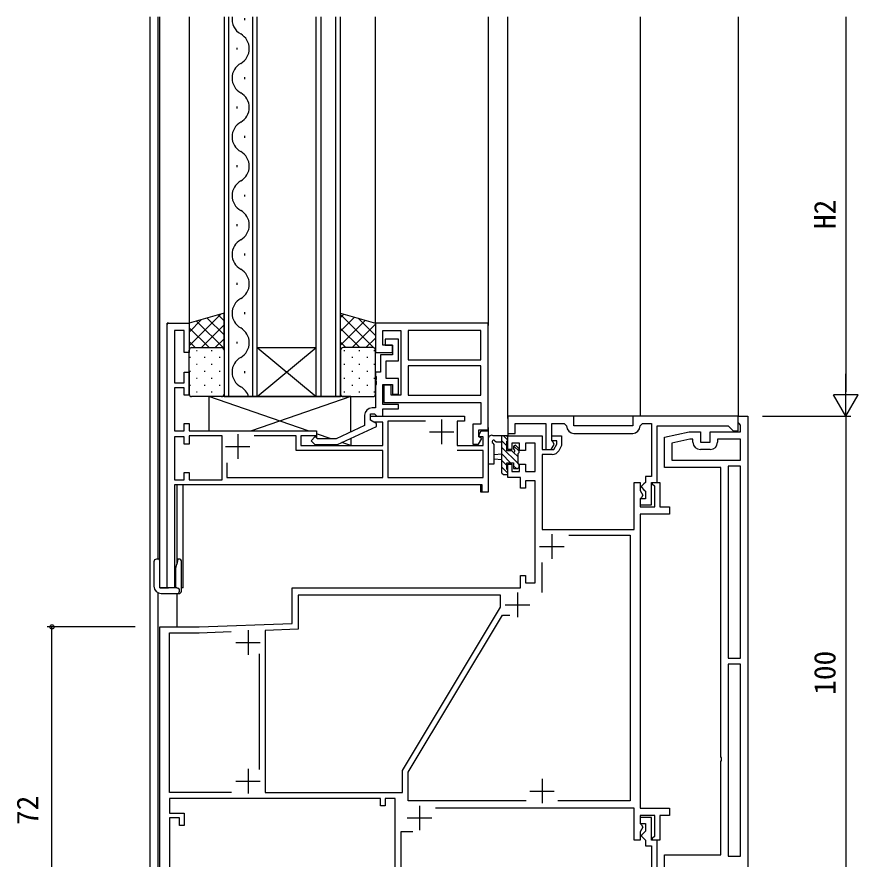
# Model space of a CAD drawing. Units: millimetres, scale not verified. Extents: x -437 to 438, y -681 to 679.
# Drawn here: x -242.1 to -70.4, y -193.2 to -21.3 of the extents above; entities that cross this region are included whole.
import ezdxf
from ezdxf.enums import TextEntityAlignment as Align

# ---------------------------------------------------------------- set-up
doc = ezdxf.new("R2010")
doc.units = ezdxf.units.MM
doc.header["$LTSCALE"] = 4
for name, color, linetype in [('0-2_YKK_11', 7, 'Continuous'), ('0-3_YKK_12', 2, 'Continuous'), ('0-4_YKK_13', 4, 'Continuous'), ('0-6_YKK_D', 6, 'Continuous')]:
    doc.layers.add(name, color=color, linetype=linetype)
doc.styles.add('ＭＳ ゴシック', font='')
doc.styles.get('ＭＳ ゴシック').set_extended_font_data('MS Gothic')

msp = doc.modelspace()

# ---------------------------------------------------------------- linework, layer by layer
at = {"layer": '0-2_YKK_11'}
for p, q in [((-155.386, -103.48), (-155.386, -108.48)), ((-196.986, -106.48), (-196.986, -111.48)), ((-157.886, -105.98), (-152.886, -105.98)), ((-128.386, -106.28), (-116.386, -106.28)), ((-199.486, -108.98), (-194.486, -108.98)), ((-100.586, -109.58), (-102.586, -109.58)), ((-132.886, -126.88), (-132.886, -131.88)), ((-135.386, -129.38), (-130.386, -129.38)), ((-134.886, -138.78), (-134.886, -132.653)), ((-139.886, -138.78), (-139.886, -143.78)), ((-142.386, -141.28), (-137.386, -141.28)), ((-194.886, -146.48), (-194.886, -151.48)), ((-197.386, -148.98), (-192.386, -148.98)), ((-192.586, -151.312), (-192.586, -174.88)), ((-194.886, -174.78), (-194.886, -179.78)), ((-134.886, -176.78), (-134.886, -181.78)), ((-197.386, -177.28), (-192.386, -177.28)), ((-137.386, -179.28), (-132.386, -179.28)), ((-159.886, -182.28), (-159.886, -187.28)), ((-162.386, -184.78), (-157.386, -184.78))]:
    msp.add_line(p, q, dxfattribs=at)
for points in [[(-147.086, -116.78), (-209.886, -116.78), (-209.886, -137.78), (-211.386, -137.78), (-211.386, -83.78), (-206.886, -83.78), (-206.886, -89.78), (-207.886, -89.78), (-207.886, -85.28), (-209.886, -85.28), (-209.886, -95.98), (-207.886, -95.98), (-207.886, -93.78), (-206.886, -93.78), (-206.886, -98.48), (-207.886, -98.48), (-207.886, -96.98), (-209.886, -96.98), (-209.886, -105.78), (-207.886, -105.78), (-207.886, -104.28), (-206.886, -104.28), (-206.886, -105.78), (-180.886, -105.78), (-180.886, -106.78), (-184.086, -106.78), (-184.086, -108.78), (-167.386, -108.78), (-167.386, -103.98), (-169.193, -103.98), (-169.886, -103.58), (-169.886, -102.78), (-150.686, -102.78), (-150.686, -103.78), (-152.186, -103.78), (-152.186, -108.78), (-146.886, -108.78), (-146.886, -106.98), (-147.612, -106.98), (-147.809, -106.64)], [(-176.636, -108.58), (-168.686, -104.873), (-168.686, -104.273), (-169.886, -103.58), (-169.886, -102.28), (-169.086, -102.28), (-168.886, -102.48), (-168.586, -102.78), (-167.386, -102.78), (-167.386, -101.28), (-164.186, -101.28), (-164.186, -100.38), (-167.386, -100.38), (-167.386, -96.28), (-165.386, -96.28), (-165.386, -98.28), (-164.186, -98.28), (-164.186, -95.08), (-166.686, -95.08), (-166.686, -91.48), (-164.186, -91.48), (-164.186, -87.08), (-166.886, -87.08), (-166.886, -88.28), (-165.386, -88.28), (-165.386, -90.28), (-167.886, -90.28), (-167.886, -93.78), (-168.886, -93.78), (-168.886, -94.522), (-168.766, -94.705), (-168.766, -95.255), (-168.886, -95.439), (-168.886, -95.522), (-168.766, -95.705), (-168.766, -96.255), (-168.886, -96.439), (-168.886, -101.08), (-169.586, -101.08)], [(-171.086, -102.58), (-171.086, -104.668), (-176.902, -107.38), (-180.737, -107.38), (-181.161, -106.956), (-182.01, -107.805), (-181.234, -108.58), (-176.636, -108.58)], [(-94.886, -102.78), (-116.386, -102.78), (-116.386, -104.78), (-128.386, -104.78), (-128.386, -102.78), (-141.886, -102.78), (-141.886, -106.28), (-140.386, -106.28), (-140.386, -104.28), (-134.086, -104.28), (-134.086, -109.58), (-133.034, -109.58), (-132.426, -108.526), (-132.636, -108.08), (-132.886, -107.785), (-132.886, -104.28), (-130.386, -104.28), (-129.886, -104.78)], [(-114.886, -104.78), (-114.386, -104.28), (-112.586, -104.28), (-112.586, -115.08), (-113.786, -115.08), (-113.786, -116.28), (-114.086, -116.58), (-114.586, -117.08), (-114.586, -117.28), (-114.086, -117.78), (-113.786, -118.08), (-113.786, -119.68), (-114.886, -119.68), (-114.886, -120.88), (-112.586, -120.88), (-112.586, -116.28), (-111.386, -116.28), (-111.386, -104.78), (-96.886, -104.78), (-96.386, -105.28), (-95.886, -105.78), (-94.886, -105.78), (-94.886, -102.78)], [(-109.886, -198.518), (-109.886, -192.28), (-98.386, -192.28), (-98.386, -173.239), (-98.266, -173.055), (-98.266, -172.505), (-98.386, -172.322), (-98.386, -113.28), (-109.886, -113.28), (-109.886, -107.043), (-104.886, -105.98), (-102.586, -105.98), (-102.586, -108.08), (-100.586, -108.08), (-100.586, -105.98), (-94.386, -105.98), (-94.386, -104.58), (-94.686, -104.28), (-94.886, -104.08), (-94.886, -102.78), (-92.886, -102.78), (-92.886, -202.78)], [(-158.672, -103.78), (-166.386, -103.78), (-166.386, -115.28), (-146.886, -115.28), (-146.886, -109.78), (-152.186, -109.78)], [(-147.809, -106.64), (-147.312, -105.78), (-145.886, -105.78), (-145.886, -118.28), (-147.086, -118.28), (-147.086, -116.78)], [(-212.886, -217.78), (-212.886, -145.78), (-204.886, -145.78), (-185.886, -145.117), (-185.886, -137.78), (-139.286, -137.78), (-139.286, -135.28), (-138.286, -135.28), (-138.286, -136.78), (-136.286, -136.78), (-136.286, -115.98), (-138.286, -115.98), (-138.286, -117.48), (-139.286, -117.48), (-139.286, -115.28), (-141.886, -115.28), (-141.886, -112.58), (-141.086, -112.58), (-141.086, -114.08), (-139.486, -114.08), (-139.486, -112.58), (-138.286, -112.58), (-138.286, -114.08), (-136.286, -114.08), (-136.286, -108.28), (-138.286, -108.28), (-138.286, -109.78), (-139.486, -109.78), (-139.486, -108.28), (-141.086, -108.28)], [(-199.186, -112.316), (-199.186, -115.28), (-167.386, -115.28), (-167.386, -109.78), (-185.086, -109.78), (-185.086, -106.78), (-193.649, -106.78)], [(-141.086, -108.28), (-141.086, -109.58), (-141.886, -109.58), (-141.886, -106.78), (-134.886, -106.78), (-134.886, -109.58), (-132.502, -109.58), (-131.886, -108.512), (-131.886, -107.78), (-132.886, -107.78), (-132.886, -106.78), (-130.886, -106.78), (-130.886, -108.78), (-131.492, -109.83)], [(-108.386, -111.78), (-94.386, -111.78), (-94.386, -107.48), (-99.086, -107.48), (-99.086, -108.08)], [(-104.086, -108.08), (-104.086, -107.48), (-104.728, -107.48), (-108.386, -108.258), (-108.386, -111.78)], [(-132.791, -110.58), (-134.886, -110.58), (-134.886, -125.88), (-116.086, -125.88), (-116.086, -116.28), (-114.886, -116.28), (-114.886, -117.961), (-114.326, -118.93), (-114.586, -119.38), (-114.886, -119.68), (-114.886, -121.28), (-111.886, -121.28), (-111.886, -117.042), (-112.426, -116.73), (-112.305, -116.28), (-110.886, -116.28), (-110.886, -121.28), (-108.886, -121.28), (-108.886, -122.78), (-114.886, -122.78), (-114.886, -182.78), (-108.886, -182.78), (-108.886, -184.28), (-110.886, -184.28), (-110.886, -189.28), (-112.305, -189.28), (-112.426, -188.83), (-111.886, -188.518), (-111.886, -184.28), (-114.886, -184.28), (-114.886, -185.88), (-114.586, -186.18), (-114.326, -186.63), (-114.886, -187.6), (-114.886, -189.28), (-116.086, -189.28), (-116.086, -182.78), (-156.613, -182.78)], [(-129.439, -127.08), (-116.886, -127.08), (-116.886, -181.28), (-131.661, -181.28)], [(-138.111, -181.28), (-162.186, -181.28), (-162.186, -175.413), (-142.947, -143.38), (-141.436, -143.38)], [(-198.284, -179.58), (-210.886, -179.58), (-210.886, -146.98), (-204.865, -146.98), (-198.34, -146.752)], [(-164.886, -201.58), (-164.886, -180.78), (-166.886, -180.78), (-166.886, -182.28), (-167.886, -182.28), (-167.886, -180.78), (-210.886, -180.78), (-210.886, -183.78), (-207.886, -183.78), (-207.886, -186.28), (-208.886, -186.28), (-208.886, -184.78), (-210.886, -184.78), (-210.886, -205.58)], [(-111.386, -200.78), (-111.386, -189.28), (-112.586, -189.28), (-112.586, -184.68), (-114.886, -184.68), (-114.886, -185.88), (-113.786, -185.88), (-113.786, -187.48), (-114.086, -187.78), (-114.586, -188.28), (-114.586, -188.48), (-114.086, -188.98), (-113.786, -189.28), (-113.786, -190.48), (-112.586, -190.48), (-112.586, -197.78)], [(-161.282, -187.58), (-163.686, -187.58), (-163.686, -214.48)]]:
    msp.add_lwpolyline(points, dxfattribs=at)
for points in [[(-145.886, -83.78), (-168.886, -83.78), (-168.886, -89.78), (-165.386, -89.78), (-165.386, -88.28), (-167.386, -88.28), (-167.386, -85.28), (-163.686, -85.28), (-163.686, -98.48), (-165.686, -98.48), (-165.686, -96.48), (-167.186, -96.48), (-167.186, -99.98), (-147.386, -99.98), (-147.386, -104.38), (-148.986, -104.38), (-148.986, -108.48), (-147.839, -108.48), (-147.176, -107.332), (-147.786, -106.98), (-147.786, -105.58), (-145.886, -105.58)], [(-147.386, -85.28), (-162.186, -85.28), (-162.186, -91.28), (-147.386, -91.28)], [(-147.386, -92.48), (-162.186, -92.48), (-162.186, -98.48), (-147.386, -98.48)], [(-200.186, -115.78), (-200.186, -106.78), (-206.886, -106.78), (-206.886, -108.48), (-207.886, -108.48), (-207.886, -106.98), (-209.886, -106.98), (-209.886, -115.78), (-207.886, -115.78), (-207.886, -114.28), (-206.886, -114.28), (-206.886, -115.78)], [(-96.886, -112.98), (-96.886, -152.18), (-94.386, -152.18), (-94.386, -112.98)], [(-143.386, -139.28), (-184.686, -139.28), (-184.686, -146.276), (-191.386, -146.51), (-191.386, -179.58), (-163.386, -179.58), (-163.386, -175.08), (-143.386, -141.78)], [(-96.886, -153.38), (-96.886, -192.58), (-94.386, -192.58), (-94.386, -153.38)]]:
    msp.add_lwpolyline(points, close=True, dxfattribs=at)
for centre, start, end in [((-169.586, -102.58), 90.00001, 179.99999), ((-128.386, -104.78), 180.00002, 270), ((-116.386, -104.78), 270, 0), ((-102.586, -108.08), 180.00001, 269.99999), ((-100.586, -108.08), 270.00001, 359.99999), ((-132.791, -109.08), 269.99999, 330.00001)]:
    msp.add_arc(centre, 1.5, start, end, dxfattribs=at)
at = {"layer": '0-3_YKK_12'}
for p, q in [((-214.886, -286.779), (-214.886, -21.283)), ((-213.286, -21.283), (-213.286, -131.941)), ((-212.886, -137.78), (-212.886, -21.283)), ((-206.886, -21.283), (-206.886, -83.78)), ((-198.786, -98.78), (-198.786, -21.283)), ((-195.626, -21.58), (-195.626, -21.98)), ((-193.986, -21.283), (-193.986, -98.78)), ((-192.986, -98.78), (-192.986, -21.283)), ((-180.986, -98.78), (-180.986, -21.283)), ((-179.986, -98.78), (-179.986, -21.283)), ((-176.986, -98.78), (-176.986, -21.283)), ((-168.886, -83.78), (-168.886, -21.283)), ((-145.886, -21.283), (-145.886, -84.28)), ((-141.886, -103.28), (-141.886, -21.283)), ((-114.886, -21.283), (-114.886, -102.78)), ((-197.146, -27.58), (-197.146, -27.98)), ((-195.626, -33.58), (-195.626, -33.98)), ((-197.146, -39.58), (-197.146, -39.98)), ((-195.626, -45.58), (-195.626, -45.98)), ((-197.146, -51.58), (-197.146, -51.98)), ((-195.626, -57.58), (-195.626, -57.98)), ((-197.146, -63.58), (-197.146, -63.98)), ((-195.626, -69.58), (-195.626, -69.98)), ((-197.146, -75.58), (-197.146, -75.98)), ((-195.626, -81.58), (-195.626, -81.98)), ((-207.386, -83.78), (-206.886, -83.78)), ((-197.146, -87.58), (-197.146, -87.98)), ((-192.986, -88.78), (-180.986, -88.78)), ((-192.986, -88.78), (-180.986, -98.78)), ((-192.986, -98.78), (-180.986, -88.78)), ((-195.626, -93.58), (-195.626, -93.98)), ((-141.386, -102.78), (-141.886, -102.78)), ((-115.886, -102.78), (-128.886, -102.78)), ((-141.886, -104.78), (-141.886, -106.78)), ((-145.886, -105.08), (-145.886, -106.08)), ((-145.886, -106.78), (-145.686, -106.78)), ((-142.186, -106.78), (-141.886, -106.78)), ((-209.386, -116.78), (-209.386, -132.78)), ((-208.086, -137.78), (-208.086, -116.78)), ((-147.386, -118.28), (-147.386, -116.78)), ((-146.786, -118.28), (-147.386, -118.28)), ((-213.286, -138.807), (-213.286, -286.779)), ((-212.886, -137.78), (-211.086, -137.78)), ((-209.686, -137.78), (-210.186, -137.78)), ((-209.386, -138.98), (-209.386, -145.78)), ((-208.086, -137.78), (-208.486, -137.78))]:
    msp.add_line(p, q, dxfattribs=at)
for points in [[(-199.786, -21.283), (-199.786, -98.78), (-192.986, -98.78), (-192.986, -21.283)], [(-192.986, -98.78), (-175.986, -98.78), (-175.986, -21.283)], [(-94.886, -21.283), (-94.886, -102.78), (-95.386, -102.78)], [(-211.086, -83.78), (-211.386, -83.78), (-211.386, -84.08)], [(-145.886, -117.98), (-145.886, -118.28), (-146.186, -118.28)]]:
    msp.add_lwpolyline(points, dxfattribs=at)
for centre, start, end in [((-194.709, -21.78), 171.68469, 240.79746), ((-198.062, -27.78), 299.20254, 60.79746), ((-194.709, -33.78), 119.20254, 240.79746), ((-198.062, -39.78), 299.20254, 60.79746), ((-194.709, -45.78), 119.20254, 240.79746), ((-198.062, -51.78), 299.20254, 60.79746), ((-194.709, -57.78), 119.20254, 240.79746), ((-198.062, -63.78), 299.20254, 60.79746), ((-194.709, -69.78), 119.20254, 240.79746), ((-198.062, -75.78), 299.20254, 60.79746), ((-194.709, -81.78), 119.20254, 240.79746), ((-198.062, -87.78), 299.20254, 60.79746), ((-194.709, -93.78), 119.20254, 240.79746), ((-198.062, -99.78), 16.91585, 60.79746)]:
    msp.add_arc(centre, 3.437, start, end, dxfattribs=at)
at = {"layer": '0-4_YKK_13'}
for p, q in [((-206.886, -88.434), (-200.407, -81.955)), ((-199.786, -83.334), (-200.998, -82.122)), ((-175.986, -82.619), (-175.332, -81.965)), ((-169.231, -88.805), (-175.986, -82.05)), ((-206.886, -85.606), (-204.344, -83.064)), ((-206.886, -83.78), (-206.886, -89.28)), ((-199.786, -88.991), (-205.412, -83.365)), ((-204.403, -88.78), (-199.786, -84.163)), ((-199.786, -86.163), (-203.205, -82.743)), ((-175.986, -85.447), (-173.125, -82.586)), ((-175.986, -88.275), (-170.918, -83.208)), ((-173.662, -88.78), (-168.886, -84.004)), ((-168.886, -86.322), (-172.423, -82.784)), ((-168.886, -83.78), (-168.886, -89.28)), ((-202.825, -88.78), (-206.886, -84.72)), ((-172.084, -88.78), (-175.986, -84.878)), ((-205.653, -88.78), (-206.886, -87.548)), ((-201.575, -88.78), (-199.786, -86.991)), ((-170.834, -88.78), (-168.886, -86.832)), ((-206.886, -98.28), (-206.886, -89.28)), ((-206.386, -88.78), (-200.286, -88.78)), ((-205.431, -89.345), (-205.231, -89.345)), ((-202.401, -89.345), (-202.201, -89.345)), ((-199.786, -89.28), (-199.786, -98.28)), ((-174.912, -88.78), (-175.986, -87.707)), ((-175.986, -89.28), (-175.986, -98.28)), ((-169.386, -88.78), (-175.486, -88.78)), ((-175.301, -89.345), (-175.101, -89.345)), ((-172.271, -89.345), (-172.071, -89.345)), ((-169.241, -89.345), (-169.041, -89.345)), ((-168.886, -89.15), (-168.91, -89.125)), ((-168.886, -98.28), (-168.886, -89.28)), ((-206.846, -90.76), (-206.646, -90.76)), ((-203.816, -90.76), (-203.616, -90.76)), ((-200.786, -90.76), (-200.586, -90.76)), ((-173.686, -90.76), (-173.486, -90.76)), ((-170.656, -90.76), (-170.456, -90.76)), ((-205.431, -92.175), (-205.231, -92.175)), ((-202.401, -92.175), (-202.201, -92.175)), ((-175.301, -92.175), (-175.101, -92.175)), ((-172.271, -92.175), (-172.071, -92.175)), ((-169.241, -92.175), (-169.041, -92.175)), ((-206.846, -93.59), (-206.646, -93.59)), ((-203.816, -93.59), (-203.616, -93.59)), ((-200.786, -93.59), (-200.586, -93.59)), ((-173.686, -93.59), (-173.486, -93.59)), ((-170.656, -93.59), (-170.456, -93.59)), ((-205.431, -95.005), (-205.231, -95.005)), ((-202.401, -95.005), (-202.201, -95.005)), ((-175.301, -95.005), (-175.101, -95.005)), ((-172.271, -95.005), (-172.071, -95.005)), ((-169.241, -95.005), (-169.041, -95.005)), ((-206.846, -96.42), (-206.646, -96.42)), ((-205.431, -97.835), (-205.231, -97.835)), ((-203.816, -96.42), (-203.616, -96.42)), ((-202.401, -97.835), (-202.201, -97.835)), ((-200.786, -96.42), (-200.586, -96.42)), ((-175.301, -97.835), (-175.101, -97.835)), ((-173.686, -96.42), (-173.486, -96.42)), ((-172.271, -97.835), (-172.071, -97.835)), ((-170.656, -96.42), (-170.456, -96.42)), ((-169.241, -97.835), (-169.041, -97.835)), ((-200.286, -98.78), (-206.386, -98.78)), ((-182.586, -105.78), (-202.886, -98.78)), ((-175.486, -98.78), (-169.386, -98.78)), ((-177.946, -107.38), (-180.886, -106.367)), ((-173.886, -107.298), (-173.886, -108.78)), ((-143.086, -114.38), (-143.086, -106.78)), ((-142.086, -108.797), (-143.086, -107.797)), ((-141.886, -107.65), (-142.755, -106.78)), ((-142.086, -109.88), (-142.086, -107.88)), ((-139.786, -112.444), (-143.086, -109.144)), ((-139.586, -109.95), (-140.63, -108.906)), ((-141.296, -112.28), (-143.086, -110.491)), ((-139.786, -111.097), (-140.765, -110.117)), ((-139.786, -110.38), (-139.586, -110.18)), ((-142.086, -112.838), (-143.086, -111.838)), ((-141.886, -114.385), (-143.086, -113.185)), ((-140.096, -113.48), (-140.686, -112.891)), ((-139.886, -113.48), (-139.586, -113.18)), ((-139.59, -112.64), (-139.745, -112.485)), ((-213.186, -131.98), (-213.586, -131.98)), ((-208.486, -132.98), (-208.486, -132.28)), ((-214.086, -132.48), (-214.086, -137.48)), ((-209.686, -133.98), (-209.436, -132.98)), ((-209.686, -133.98), (-209.686, -137.836)), ((-208.486, -138.48), (-208.486, -132.98)), ((-209.38, -137.842), (-212.886, -137.78)), ((-212.586, -138.98), (-209.386, -138.98)), ((-209.386, -138.98), (-208.986, -138.98)), ((-209.38, -137.842), (-209.18, -137.845)), ((-208.886, -138.48), (-208.886, -138.145))]:
    msp.add_line(p, q, dxfattribs=at)
for points in [[(-199.786, -89.28), (-199.786, -81.78), (-206.886, -83.78)], [(-175.986, -89.28), (-175.986, -81.78), (-168.886, -83.78)], [(-173.886, -98.78), (-202.886, -98.78), (-202.886, -105.78), (-180.886, -105.78), (-180.886, -107.232)], [(-173.886, -105.974), (-173.886, -98.78), (-194.186, -105.78)], [(-180.886, -108.58), (-180.886, -108.78), (-173.886, -108.78), (-175.713, -108.15)], [(-142.086, -107.88), (-141.886, -107.68), (-141.886, -106.78), (-144.866, -106.78), (-145.126, -106.63), (-145.681, -106.835), (-145.781, -107.118), (-145.886, -107.346), (-145.886, -112.507), (-144.686, -112.508), (-144.683, -108.547), (-144.884, -108.264)], [(-144.526, -107.83), (-144.266, -107.98), (-143.086, -107.98)], [(-140.895, -110.017), (-141.147, -109.88), (-142.086, -109.88)], [(-139.586, -110.18), (-139.586, -109.456), (-140.315, -108.726), (-140.686, -108.88), (-140.686, -109.419), (-140.549, -109.671)], [(-143.086, -111.68), (-144.686, -111.538), (-144.686, -110.623), (-143.086, -110.48)], [(-139.586, -113.18), (-139.586, -112.68), (-139.786, -112.48), (-139.786, -110.38)], [(-143.086, -114.38), (-142.786, -114.68), (-141.886, -114.68), (-141.886, -113.78), (-142.086, -113.58), (-142.086, -112.28), (-140.686, -112.28), (-140.686, -113.48), (-139.886, -113.48)], [(-212.886, -137.78), (-212.886, -132.48), (-212.886, -132.28)], [(-208.786, -131.98), (-209.186, -131.98), (-209.436, -132.98)]]:
    msp.add_lwpolyline(points, dxfattribs=at)
for centre, radius, start, end in [((-206.386, -89.28), 0.5, 90, 180), ((-200.286, -89.28), 0.5, 0, 90), ((-175.486, -89.28), 0.5, 90, 180), ((-169.386, -89.28), 0.5, 0, 90), ((-206.386, -98.28), 0.5, 180, 270), ((-200.286, -98.28), 0.5, 270, 0), ((-175.486, -98.28), 0.5, 180, 270), ((-169.386, -98.28), 0.5, 270, 0), ((-144.786, -107.98), 0.3, 30.00001, 250.81027), ((-140.686, -109.88), 0.25, 213.05573, 56.94427), ((-213.586, -132.48), 0.5, 90, 180), ((-213.186, -132.28), 0.3, 0, 90), ((-208.786, -132.28), 0.3, 0, 90), ((-212.586, -137.48), 1.5, 180, 270), ((-209.386, -138.48), 0.5, 270, 0), ((-209.186, -138.145), 0.3, 0, 89), ((-208.986, -138.48), 0.5, 270, 0)]:
    msp.add_arc(centre, radius, start, end, dxfattribs=at)
at = {"layer": '0-6_YKK_D'}
for p, q in [((-72.886, -21.283), (-72.886, -97.78)), ((-72.886, -102.78), (-72.886, -94.12)), ((-72.886, -102.78), (-75.386, -98.45)), ((-70.386, -98.45), (-75.386, -98.45)), ((-72.886, -102.78), (-70.386, -98.45)), ((-89.886, -102.78), (-71.886, -102.78)), ((-89.886, -102.78), (-71.886, -102.78)), ((-72.886, -102.78), (-72.886, -202.78)), ((-217.886, -145.78), (-235.886, -145.78)), ((-234.886, -217.78), (-234.886, -145.78))]:
    msp.add_line(p, q, dxfattribs=at)
msp.add_circle((-234.886, -145.78), 0.425, dxfattribs=at)

# ---------------------------------------------------------------- texts
at = {"layer": '0-6_YKK_D', "style": 'ＭＳ ゴシック'}
for s, p in [('H2', (-73.686, -64.594)), ('100', (-73.686, -159.633)), ('72', (-236.386, -186.212))]:
    msp.add_text(s, height=4.399, rotation=90, dxfattribs=at).set_placement(p, align=Align.BOTTOM_LEFT)

doc.saveas('drawing.dxf')
